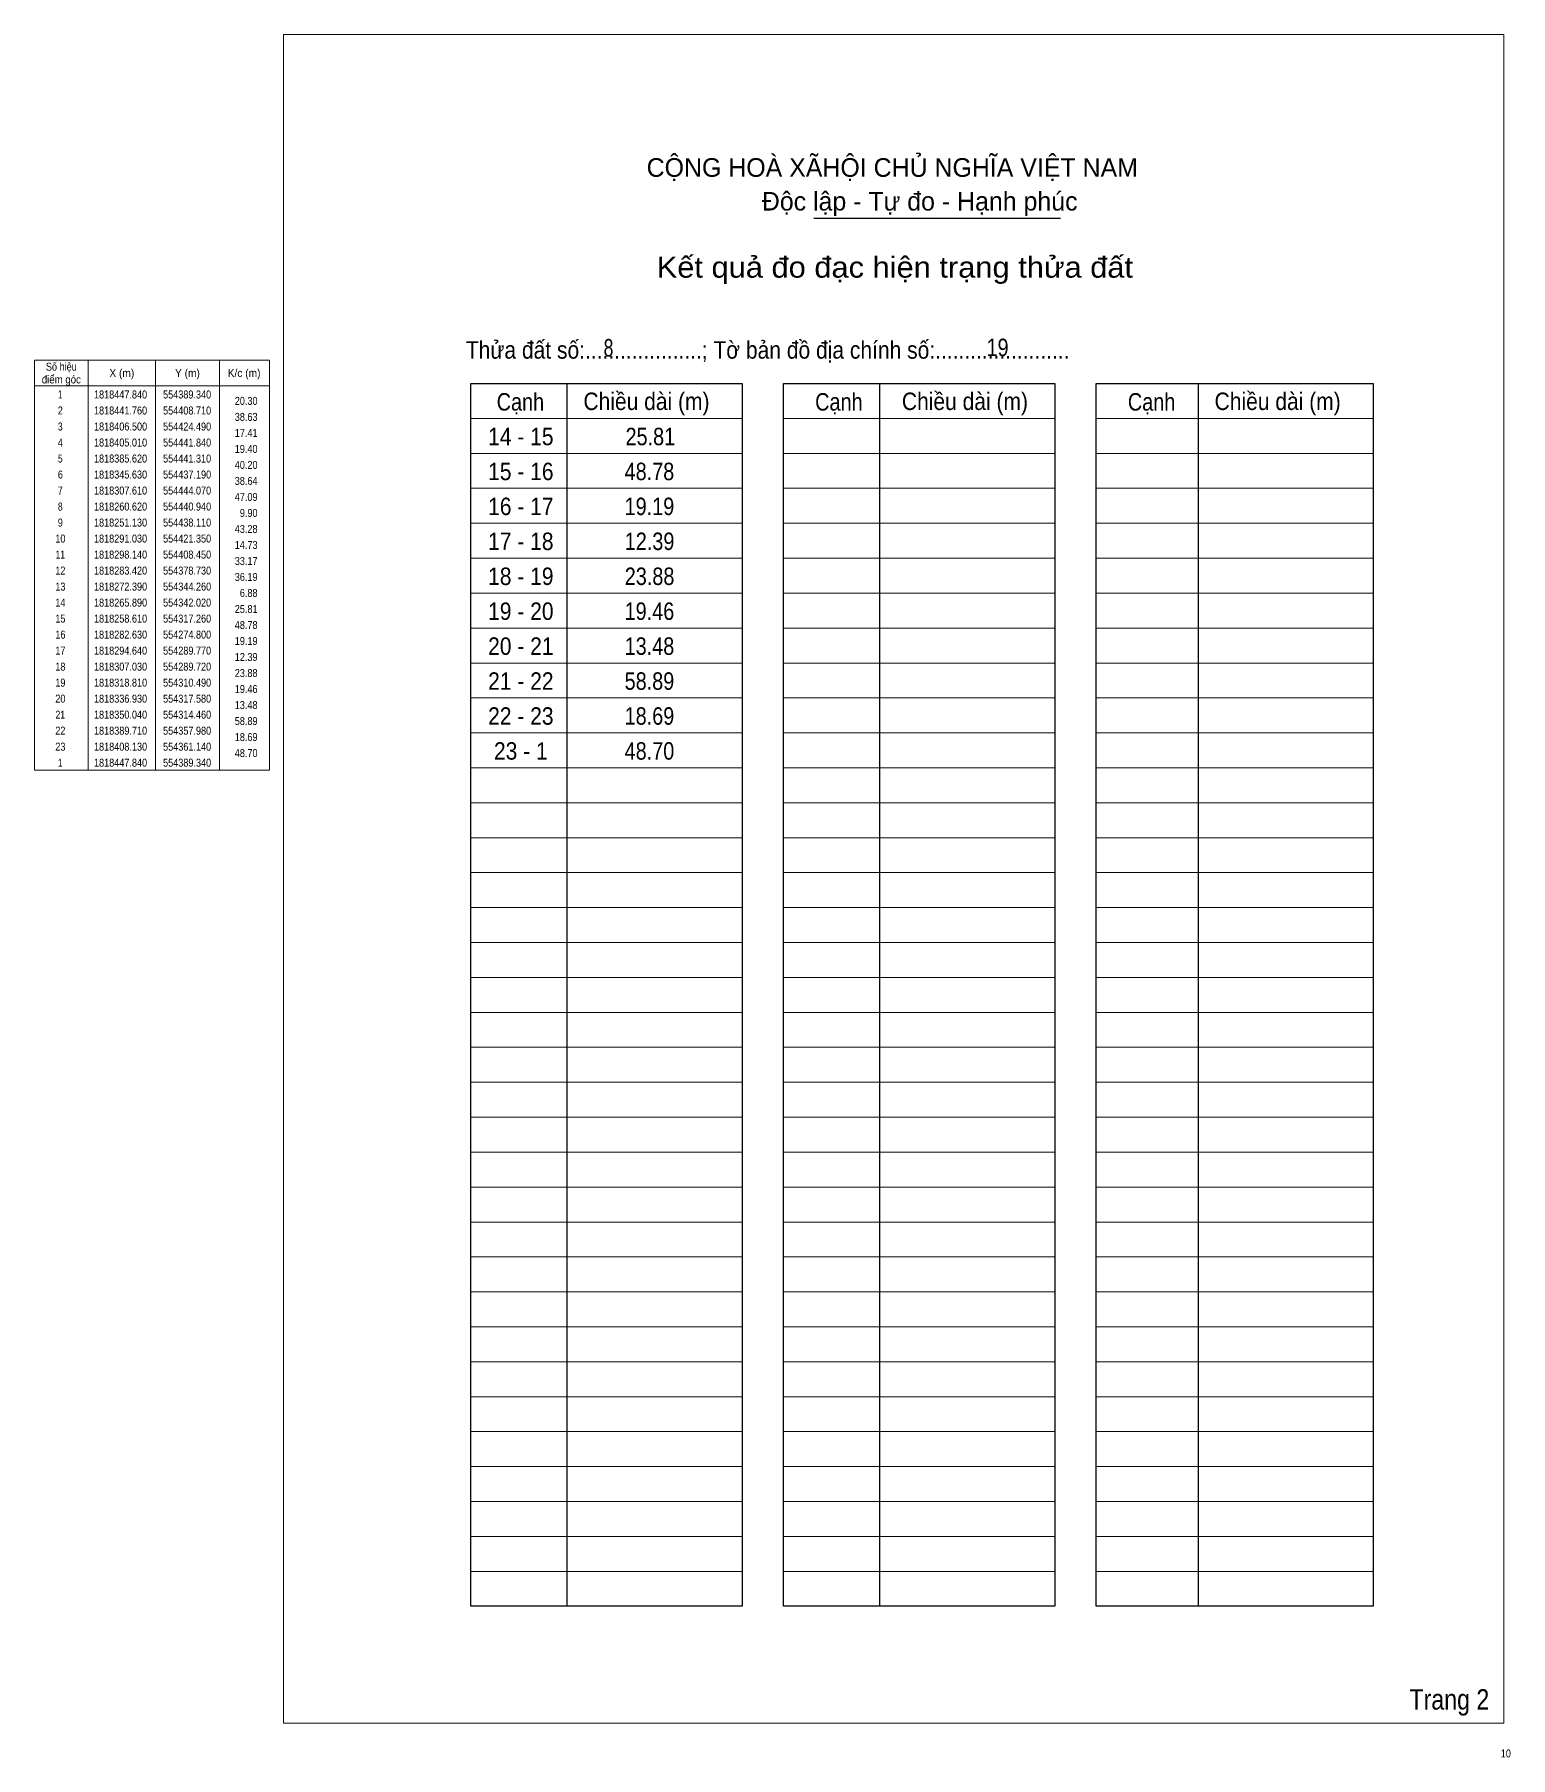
# Model space of a CAD drawing. Header units: metres. Extents: x 552655 to 554706, y 1816817 to 1819332.
# Drawn here: x 552655 to 553578, y 1818256 to 1819332 of the extents above; entities that cross this region are included whole.
import ezdxf
from ezdxf.enums import TextEntityAlignment as Align

# ---------------------------------------------------------------- set-up
doc = ezdxf.new("R2010")
doc.units = ezdxf.units.M
doc.header["$LTSCALE"] = 4.2
for name, color, linetype, lineweight in [('10', 7, 'Continuous', 13), ('30', 7, 'Continuous', 13), ('4', 7, 'Continuous', 13), ('63', 7, 'Continuous', 13)]:
    doc.layers.add(name, color=color, linetype=linetype, lineweight=lineweight)

msp = doc.modelspace()

# ---------------------------------------------------------------- linework, layer by layer
at = {"layer": '30', "lineweight": 25}
for p, q in [((553142.44, 1819217.31), (553296.67, 1819217.31)), ((552988.22, 1819114.06), (552988.22, 1818350.21)), ((553183.6, 1819114.06), (553183.6, 1818350.21)), ((553382.62, 1819114.06), (553382.62, 1818350.21))]:
    msp.add_line(p, q, dxfattribs=at)
at = {"layer": '30'}
for p, q in [((552928.2, 1819092.23), (553097.7, 1819092.23)), ((553123.58, 1819092.23), (553293.09, 1819092.23)), ((553318.97, 1819092.23), (553492.11, 1819092.23)), ((552928.2, 1819070.41), (553097.7, 1819070.41)), ((553123.58, 1819070.41), (553293.09, 1819070.41)), ((553318.97, 1819070.41), (553492.11, 1819070.41)), ((552928.2, 1819048.59), (553097.7, 1819048.59)), ((553123.58, 1819048.59), (553293.09, 1819048.59)), ((553318.97, 1819048.59), (553492.11, 1819048.59)), ((552928.2, 1819026.76), (553097.7, 1819026.76)), ((553123.58, 1819026.76), (553293.09, 1819026.76)), ((553318.97, 1819026.76), (553492.11, 1819026.76)), ((552928.2, 1819004.94), (553097.7, 1819004.94)), ((553123.58, 1819004.94), (553293.09, 1819004.94)), ((553318.97, 1819004.94), (553492.11, 1819004.94)), ((552928.2, 1818983.11), (553097.7, 1818983.11)), ((553123.58, 1818983.11), (553293.09, 1818983.11)), ((553318.97, 1818983.11), (553492.11, 1818983.11)), ((552928.2, 1818961.29), (553097.7, 1818961.29)), ((553123.58, 1818961.29), (553293.09, 1818961.29)), ((553318.97, 1818961.29), (553492.11, 1818961.29)), ((552928.2, 1818939.46), (553097.7, 1818939.46)), ((553123.58, 1818939.46), (553293.09, 1818939.46)), ((553318.97, 1818939.46), (553492.11, 1818939.46)), ((552928.2, 1818917.64), (553097.7, 1818917.64)), ((553123.58, 1818917.64), (553293.09, 1818917.64)), ((553318.97, 1818917.64), (553492.11, 1818917.64)), ((552928.2, 1818895.82), (553097.7, 1818895.82)), ((553123.58, 1818895.82), (553293.09, 1818895.82)), ((553318.97, 1818895.82), (553492.11, 1818895.82)), ((552928.2, 1818873.99), (553097.7, 1818873.99)), ((553123.58, 1818873.99), (553293.09, 1818873.99)), ((553318.97, 1818873.99), (553492.11, 1818873.99)), ((552928.2, 1818852.17), (553097.7, 1818852.17)), ((553123.58, 1818852.17), (553293.09, 1818852.17)), ((553318.97, 1818852.17), (553492.11, 1818852.17)), ((552928.2, 1818830.34), (553097.7, 1818830.34)), ((553123.58, 1818830.34), (553293.09, 1818830.34)), ((553318.97, 1818830.34), (553492.11, 1818830.34)), ((552928.2, 1818808.52), (553097.7, 1818808.52)), ((553123.58, 1818808.52), (553293.09, 1818808.52)), ((553318.97, 1818808.52), (553492.11, 1818808.52)), ((552928.2, 1818786.69), (553097.7, 1818786.69)), ((553123.58, 1818786.69), (553293.09, 1818786.69)), ((553318.97, 1818786.69), (553492.11, 1818786.69)), ((552928.2, 1818764.87), (553097.7, 1818764.87)), ((553123.58, 1818764.87), (553293.09, 1818764.87)), ((553318.97, 1818764.87), (553492.11, 1818764.87)), ((552928.2, 1818743.04), (553097.7, 1818743.04)), ((553123.58, 1818743.04), (553293.09, 1818743.04)), ((553318.97, 1818743.04), (553492.11, 1818743.04)), ((552928.2, 1818721.22), (553097.7, 1818721.22)), ((553123.58, 1818721.22), (553293.09, 1818721.22)), ((553318.97, 1818721.22), (553492.11, 1818721.22)), ((552928.2, 1818699.4), (553097.7, 1818699.4)), ((553123.58, 1818699.4), (553293.09, 1818699.4)), ((553318.97, 1818699.4), (553492.11, 1818699.4)), ((552928.2, 1818677.57), (553097.7, 1818677.57)), ((553123.58, 1818677.57), (553293.09, 1818677.57)), ((553318.97, 1818677.57), (553492.11, 1818677.57)), ((552928.2, 1818655.75), (553097.7, 1818655.75)), ((553123.58, 1818655.75), (553293.09, 1818655.75)), ((553318.97, 1818655.75), (553492.11, 1818655.75)), ((552928.2, 1818633.92), (553097.7, 1818633.92)), ((553123.58, 1818633.92), (553293.09, 1818633.92)), ((553318.97, 1818633.92), (553492.11, 1818633.92)), ((552928.2, 1818612.1), (553097.7, 1818612.1)), ((553123.58, 1818612.1), (553293.09, 1818612.1)), ((553318.97, 1818612.1), (553492.11, 1818612.1)), ((552928.2, 1818590.27), (553097.7, 1818590.27)), ((553123.58, 1818590.27), (553293.09, 1818590.27)), ((553318.97, 1818590.27), (553492.11, 1818590.27)), ((552928.2, 1818568.45), (553097.7, 1818568.45)), ((553123.58, 1818568.45), (553293.09, 1818568.45)), ((553318.97, 1818568.45), (553492.11, 1818568.45)), ((552928.2, 1818546.63), (553097.7, 1818546.63)), ((553123.58, 1818546.63), (553293.09, 1818546.63)), ((553318.97, 1818546.63), (553492.11, 1818546.63)), ((552928.2, 1818524.8), (553097.7, 1818524.8)), ((553123.58, 1818524.8), (553293.09, 1818524.8)), ((553318.97, 1818524.8), (553492.11, 1818524.8)), ((552928.2, 1818502.98), (553097.7, 1818502.98)), ((553123.58, 1818502.98), (553293.09, 1818502.98)), ((553318.97, 1818502.98), (553492.11, 1818502.98)), ((552928.2, 1818481.15), (553097.7, 1818481.15)), ((553123.58, 1818481.15), (553293.09, 1818481.15)), ((553318.97, 1818481.15), (553492.11, 1818481.15)), ((552928.2, 1818459.33), (553097.7, 1818459.33)), ((553123.58, 1818459.33), (553293.09, 1818459.33)), ((553318.97, 1818459.33), (553492.11, 1818459.33)), ((552928.2, 1818437.5), (553097.7, 1818437.5)), ((553123.58, 1818437.5), (553293.09, 1818437.5)), ((553318.97, 1818437.5), (553492.11, 1818437.5)), ((552928.2, 1818415.68), (553097.7, 1818415.68)), ((553123.58, 1818415.68), (553293.09, 1818415.68)), ((553318.97, 1818415.68), (553492.11, 1818415.68)), ((552928.2, 1818393.86), (553097.7, 1818393.86)), ((553123.58, 1818393.86), (553293.09, 1818393.86)), ((553318.97, 1818393.86), (553492.11, 1818393.86)), ((552928.2, 1818372.03), (553097.7, 1818372.03)), ((553123.58, 1818372.03), (553293.09, 1818372.03)), ((553318.97, 1818372.03), (553492.11, 1818372.03))]:
    msp.add_line(p, q, dxfattribs=at)
at = {"layer": '30', "lineweight": 25}
for points in [[(552928.2, 1819114.06), (553097.7, 1819114.06), (553097.7, 1818350.21), (552928.2, 1818350.21)], [(553123.58, 1819114.06), (553293.09, 1819114.06), (553293.09, 1818350.21), (553123.58, 1818350.21)], [(553318.97, 1819114.06), (553492.11, 1819114.06), (553492.11, 1818350.21), (553318.97, 1818350.21)]]:
    msp.add_lwpolyline(points, close=True, dxfattribs=at)
at = {"layer": '4'}
msp.add_lwpolyline([(552811.12, 1819332.11), (553573.77, 1819332.11), (553573.77, 1818277.27), (552811.12, 1818277.27)], close=True, dxfattribs=at)
at = {"layer": '63'}
for p, q in [((552689.09, 1819128.61), (552689.09, 1818872.61)), ((552731.09, 1819128.61), (552731.09, 1818872.61)), ((552771.09, 1819128.61), (552771.09, 1818872.61)), ((552655.49, 1819112.61), (552802.29, 1819112.61))]:
    msp.add_line(p, q, dxfattribs=at)
msp.add_lwpolyline([(552655.49, 1819128.61), (552802.29, 1819128.61), (552802.29, 1818872.61), (552655.49, 1818872.61)], close=True, dxfattribs=at)

# ---------------------------------------------------------------- texts
at = {"layer": '10'}
for s, width, p in [('8', 0.75, (553011.17, 1819130.95)), ('19', 0.85, (553250.41, 1819131.17))]:
    msp.add_text(s, height=10.91, dxfattribs=dict(at, width=width)).set_placement(p)
for s, width, p in [('14 - 15', 0.9, (552959.415, 1819075.51)), ('25.81', 0.85, (553040.35, 1819075.51)), ('15 - 16', 0.9, (552959.42, 1819053.69)), ('48.78', 0.85, (553039.77, 1819053.69)), ('16 - 17', 0.9, (552959.415, 1819031.87)), ('19.19', 0.85, (553039.77, 1819031.87)), ('17 - 18', 0.9, (552959.42, 1819010.05)), ('12.39', 0.85, (553039.87, 1819010.05)), ('18 - 19', 0.9, (552959.42, 1818988.21)), ('23.88', 0.85, (553039.87, 1818988.21)), ('19 - 20', 0.9, (552959.42, 1818966.39)), ('19.46', 0.85, (553039.775, 1818966.39)), ('20 - 21', 0.9, (552959.42, 1818944.57)), ('13.48', 0.85, (553039.78, 1818944.57)), ('21 - 22', 0.9, (552959.425, 1818922.74)), ('58.89', 0.85, (553039.78, 1818922.74)), ('22 - 23', 0.9, (552959.425, 1818900.92)), ('18.69', 0.85, (553039.78, 1818900.92)), ('23 - 1', 0.9, (552959.42, 1818879.1)), ('48.70', 0.85, (553039.78, 1818879.1))]:
    msp.add_text(s, height=10.91, dxfattribs=dict(at, width=width)).set_placement(p, align=Align.CENTER)
at = {"layer": '30'}
for s, p in [('CỘNG HOÀ XÃHỘI CHỦ NGHĨA VIỆT NAM', (553038.03, 1819243.19)), ('Độc lập - Tự đo - Hạnh phúc', (553110.01, 1819222.13))]:
    msp.add_text(s, height=11.64, dxfattribs=at).set_placement(p)
at = {"layer": '30', "width": 1.1}
msp.add_text('Kết quả đo đạc hiện trạng thửa đất', height=13.09, dxfattribs=at).set_placement((553193.15, 1819180.19), align=Align.CENTER)
at = {"layer": '30'}
for s, height, width, p in [('Thửa đất số:....................; Tờ bản đồ địa chính số:.......................', 10.91, 0.9, (552925.05, 1819129.59)), ('Cạnh', 10.91, 0.85, (552944.33, 1819097.15)), ('Chiều dài (m)', 10.91, 0.9, (552998.53, 1819097.51)), ('Cạnh', 10.91, 0.85, (553143.33, 1819097.15)), ('Chiều dài (m)', 10.91, 0.9, (553197.53, 1819097.51)), ('Cạnh', 10.91, 0.85, (553338.73, 1819097.15)), ('Chiều dài (m)', 10.91, 0.9, (553392.93, 1819097.51)), ('Trang 2', 12.73, 0.85, (553514.71, 1818285.71))]:
    msp.add_text(s, height=height, dxfattribs=dict(at, width=width)).set_placement(p)
at = {"layer": '63'}
for s, width, p in [('Số hiệu', 0.85, (552672.285, 1819122.11)), ('điểm góc', 0.9, (552672.295, 1819114.11)), ('X (m)', 0.95, (552710.09, 1819118.11)), ('Y (m)', 0.95, (552751.09, 1819118.11)), ('K/c (m)', 0.95, (552786.495, 1819118.11)), (' 1', 0.75, (552670.89, 1819104.71)), ('1818447.840', 0.85, (552709.29, 1819104.71)), ('554389.340', 0.85, (552750.885, 1819104.71)), (' 2', 0.85, (552670.89, 1819094.71)), ('1818441.760', 0.85, (552709.29, 1819094.71)), ('554408.710', 0.85, (552750.885, 1819094.71)), (' 3', 0.8, (552670.895, 1819084.71)), ('1818406.500', 0.85, (552709.29, 1819084.71)), ('554424.490', 0.85, (552750.885, 1819084.71)), (' 4', 0.85, (552670.89, 1819074.71)), ('1818405.010', 0.85, (552709.29, 1819074.71)), ('554441.840', 0.85, (552750.885, 1819074.71)), (' 5', 0.8, (552670.895, 1819064.71)), ('1818385.620', 0.85, (552709.29, 1819064.71)), ('554441.310', 0.85, (552750.885, 1819064.71)), (' 6', 0.85, (552670.895, 1819054.71)), ('1818345.630', 0.85, (552709.29, 1819054.71)), ('554437.190', 0.85, (552750.885, 1819054.71)), (' 8', 0.8, (552670.89, 1819034.71)), (' 7', 0.8, (552670.89, 1819044.71)), ('1818307.610', 0.85, (552709.29, 1819044.71)), ('1818260.620', 0.85, (552709.29, 1819034.71)), ('554444.070', 0.85, (552750.885, 1819044.71)), ('554440.940', 0.85, (552750.885, 1819034.71)), (' 9', 0.85, (552670.89, 1819024.71)), ('1818251.130', 0.85, (552709.29, 1819024.71)), ('554438.110', 0.85, (552750.885, 1819024.71)), (' 10', 0.85, (552670.885, 1819014.71)), ('1818291.030', 0.85, (552709.29, 1819014.71)), ('554421.350', 0.85, (552750.885, 1819014.71)), (' 11', 0.8, (552670.885, 1819004.71)), ('1818298.140', 0.85, (552709.29, 1819004.71)), ('554408.450', 0.85, (552750.885, 1819004.71)), (' 12', 0.85, (552670.895, 1818994.71)), ('1818283.420', 0.85, (552709.29, 1818994.71)), ('554378.730', 0.85, (552750.885, 1818994.71)), (' 13', 0.85, (552670.89, 1818984.71)), ('1818272.390', 0.85, (552709.29, 1818984.71)), ('554344.260', 0.85, (552750.885, 1818984.71)), (' 14', 0.85, (552670.885, 1818974.71)), ('1818265.890', 0.85, (552709.29, 1818974.71)), ('554342.020', 0.85, (552750.885, 1818974.71)), (' 15', 0.85, (552670.89, 1818964.71)), ('1818258.610', 0.85, (552709.29, 1818964.71)), ('554317.260', 0.85, (552750.885, 1818964.71)), (' 16', 0.85, (552670.89, 1818954.71)), ('1818282.630', 0.85, (552709.29, 1818954.71)), ('554274.800', 0.85, (552750.885, 1818954.71)), (' 17', 0.85, (552670.895, 1818944.71)), ('1818294.640', 0.85, (552709.29, 1818944.71)), ('554289.770', 0.85, (552750.885, 1818944.71)), (' 18', 0.85, (552670.895, 1818934.71)), ('1818307.030', 0.85, (552709.29, 1818934.71)), ('554289.720', 0.85, (552750.885, 1818934.71)), (' 19', 0.85, (552670.885, 1818924.71)), ('1818318.810', 0.85, (552709.29, 1818924.71)), ('554310.490', 0.85, (552750.885, 1818924.71)), (' 20', 0.85, (552670.885, 1818914.71)), ('1818336.930', 0.85, (552709.29, 1818914.71)), ('554317.580', 0.85, (552750.885, 1818914.71)), (' 22', 0.85, (552670.895, 1818894.71)), (' 21', 0.8, (552670.885, 1818904.71)), ('1818350.040', 0.85, (552709.29, 1818904.71)), ('1818389.710', 0.85, (552709.29, 1818894.71)), ('554314.460', 0.85, (552750.885, 1818904.71)), ('554357.980', 0.85, (552750.885, 1818894.71)), (' 23', 0.85, (552670.89, 1818884.71)), ('1818408.130', 0.85, (552709.29, 1818884.71)), ('554361.140', 0.85, (552750.885, 1818884.71)), (' 1', 0.75, (552670.89, 1818874.71)), ('1818447.840', 0.85, (552709.29, 1818874.71)), ('554389.340', 0.85, (552750.885, 1818874.71))]:
    msp.add_text(s, height=5, dxfattribs=dict(at, width=width)).set_placement(p, align=Align.CENTER)
at = {"layer": '63', "width": 0.85}
for s, p in [('20.30', (552794.89, 1819100.71)), ('38.63', (552794.89, 1819090.71)), ('17.41', (552794.89, 1819080.71)), ('19.40', (552794.89, 1819070.71)), ('40.20', (552794.89, 1819060.71)), ('38.64', (552794.89, 1819050.71)), ('47.09', (552794.89, 1819040.71)), ('9.90', (552794.89, 1819030.71)), ('43.28', (552794.89, 1819020.71)), ('14.73', (552794.89, 1819010.71)), ('33.17', (552794.89, 1819000.71)), ('36.19', (552794.89, 1818990.71)), ('6.88', (552794.89, 1818980.71)), ('25.81', (552794.89, 1818970.71)), ('48.78', (552794.89, 1818960.71)), ('19.19', (552794.89, 1818950.71)), ('12.39', (552794.89, 1818940.71)), ('23.88', (552794.89, 1818930.71)), ('19.46', (552794.89, 1818920.71)), ('13.48', (552794.89, 1818910.71)), ('58.89', (552794.89, 1818900.71)), ('18.69', (552794.89, 1818890.71)), ('48.70', (552794.89, 1818880.71)), (' 10', (553578.09, 1818255.82))]:
    msp.add_text(s, height=5, dxfattribs=at).set_placement(p, align=Align.RIGHT)

doc.saveas('drawing.dxf')
